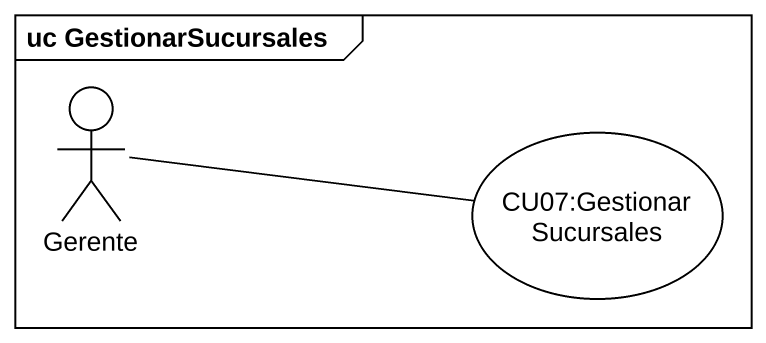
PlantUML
@startuml
mainframe uc GestionarSucursales
actor Gerente
usecase "CU07:Gestionar Sucursales" as CU07_Gestionar_Sucursales
Gerente -right- CU07_Gestionar_Sucursales
@enduml
